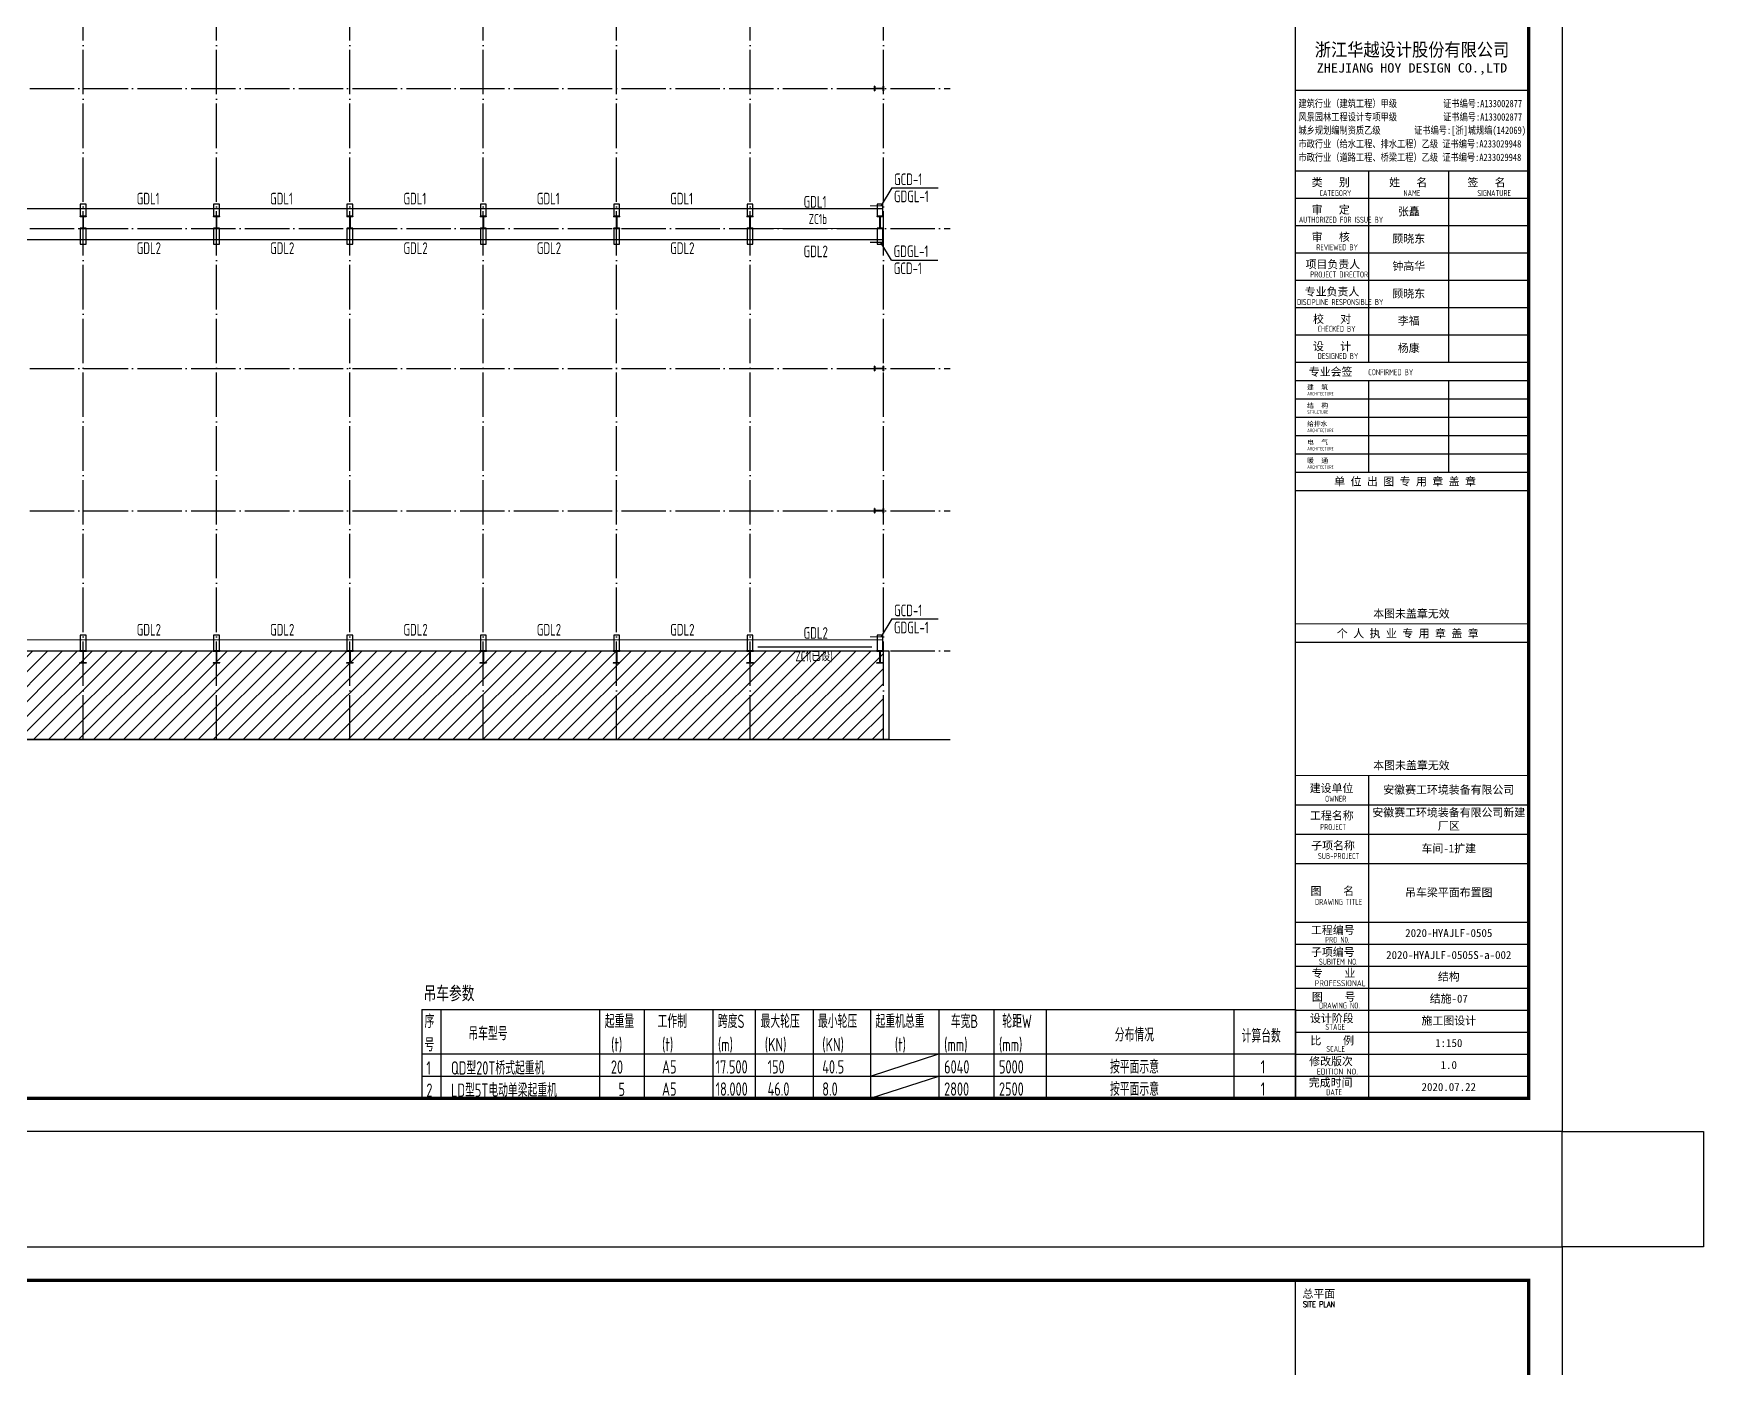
# Model space of a CAD drawing. Extents: x 2303022 to 2899168, y 17226141 to 18257813.
# Drawn here: x 2461078 to 2536210, y 17758917 to 17818998 of the extents above; entities that cross this region are included whole.
import ezdxf
from ezdxf.enums import TextEntityAlignment as Align

# ---------------------------------------------------------------- set-up
doc = ezdxf.new("R2010")
doc.units = 0
doc.header["$LTSCALE"] = 1000
doc.header["$MEASUREMENT"] = 0
doc.linetypes.add('DOTE', pattern=[2.42, 2, -0.2, 0.02, -0.2])
for name, color, linetype in [('220', 7, 'Continuous'), ('3T_WOOD', 21, 'Continuous'), ('DIM_LEAD', 145, 'Continuous'), ('DIM_SYMB', 165, 'Continuous'), ('DOTE', 1, 'DOTE'), ('LVTRY', 6, 'Continuous'), ('PUB_TEXT', 7, 'Continuous'), ('PUB_TITLE', 4, 'Continuous'), ('R-tec-ysd', 1, 'Continuous'), ('SURFACE', 6, 'Continuous'), ('TEXT', 7, 'Continuous'), ('TK', 4, 'Continuous'), ('吊车梁', 6, 'Continuous'), ('次梁箍筋', 1, 'Continuous')]:
    doc.layers.add(name, color=color, linetype=linetype)
doc.layers.add('Pkpm_柱子', color=3, linetype='Continuous', lineweight=35)
doc.styles.add('-宋体', font='', dxfattribs={"width": 0.8})
doc.styles.add('HT', font='simhei.ttf', dxfattribs={"width": 0.7})
doc.styles.add('ROMANS', font='romans', dxfattribs={"width": 0.65, "height": 231.275})
doc.styles.add('TSSD_Dimension', font='Tssdeng.shx', dxfattribs={"width": 0.7, "bigfont": 'hztxt.shx'})
doc.styles.add('TSSD_REIN', font='tssdeng.shx', dxfattribs={"width": 0.7, "bigfont": 'tssdchn.shx'})
doc.styles.add('图签宋体', font='', dxfattribs={"height": 300})
doc.styles.add('图签黑体', font='simhei.ttf', dxfattribs={"height": 550})
doc.styles.add('宋体', font='', dxfattribs={"width": 0.8})
doc.styles.get('-宋体').set_extended_font_data('SimSun')
doc.styles.get('图签宋体').set_extended_font_data('NSimSun')
doc.styles.get('宋体').set_extended_font_data('SimSun')

# ---------------------------------------------------------------- blocks, each defined once
blk = doc.blocks.new('GeYuanFrame_73468082', base_point=(20.09, 4.53))
at = {"layer": 'TK'}
blk.add_lwpolyline([(20.09, 4.53), (20.09, 598.53), (1071.09, 598.53), (1071.09, 4.53)], close=True, dxfattribs=at)
at = {"layer": 'TK', "const_width": 1}
blk.add_lwpolyline([(45.09, 588.53), (1061.09, 588.53), (1061.09, 14.53), (45.09, 14.53)], close=True, dxfattribs=at)
at = {"layer": 'TK', "const_width": 0.4}
blk.add_lwpolyline([(991.09, 588.53), (991.09, 14.53)], dxfattribs=at)
at = {"layer": 'TK', "style": '图签宋体'}
blk.add_text('总平面', height=2.4, dxfattribs=at).set_placement((993.23, 583.28))
at = {"layer": 'TK', "style": 'ROMANS', "width": 0.76}
blk.add_text('SITE PLAN', height=1.697, dxfattribs=at).set_placement((993.35, 580.49))
blk = doc.blocks.new('GeYuanFrame_23548783', base_point=(20.09, 4.53))
at = {"layer": 'PUB_TITLE'}
for points in [[(1013.09, 235.33), (1013.09, 292.73)], [(1037.09, 235.33), (1037.09, 292.73)], [(1013.09, 202.33), (1013.09, 229.83)], [(1037.09, 202.33), (1037.09, 229.83)], [(1013.09, 14.53), (1013.09, 111.33)]]:
    blk.add_lwpolyline(points, dxfattribs=at)
at = {"layer": 'TK'}
for p, q in [((991.09, 316.93), (1061.09, 316.93)), ((991.09, 284.53), (1061.09, 284.53)), ((991.09, 276.33), (1061.09, 276.33)), ((991.09, 268.13), (1061.09, 268.13)), ((991.09, 259.93), (1061.09, 259.93)), ((991.09, 251.73), (1061.09, 251.73)), ((991.09, 243.53), (1061.09, 243.53)), ((991.09, 235.33), (1061.09, 235.33)), ((991.09, 235.33), (1061.09, 235.33)), ((991.09, 102.53), (1061.09, 102.53)), ((991.09, 93.73), (1061.09, 93.73)), ((991.09, 84.93), (1013.09, 84.93)), ((991.09, 84.93), (1061.09, 84.93)), ((991.09, 67.37), (1061.09, 67.37)), ((991.09, 67.33), (1061.09, 67.33)), ((991.09, 60.77), (1061.09, 60.77)), ((991.09, 54.17), (1061.09, 54.17)), ((991.09, 47.57), (1061.09, 47.57)), ((991.09, 40.97), (1061.09, 40.97)), ((991.09, 34.37), (1061.09, 34.37)), ((991.09, 27.77), (1061.09, 27.77)), ((991.09, 21.17), (1061.09, 21.17)), ((991.09, 14.53), (1061.09, 14.53))]:
    blk.add_line(p, q, dxfattribs=at)
blk.add_lwpolyline([(20.09, 4.53), (20.09, 598.53), (1071.09, 598.53), (1071.09, 4.53)], close=True, dxfattribs=at)
at = {"layer": 'TK', "const_width": 1}
blk.add_lwpolyline([(45.09, 588.53), (1061.09, 588.53), (1061.09, 14.53), (45.09, 14.53)], close=True, dxfattribs=at)
at = {"layer": 'TK'}
for points, const_width in [([(991.09, 588.53), (991.09, 14.53)], 0.4), ([(991.09, 292.73), (1061.09, 292.73)], 0.35), ([(991.09, 292.73), (1061.09, 292.73)], 0.35), ([(991.09, 235.33), (1061.09, 235.33)], 0.35), ([(991.09, 202.33), (1061.09, 202.33)], 0.35), ([(991.09, 156.83), (1061.09, 156.83)], 0.35), ([(991.09, 111.33), (1061.09, 111.33)], 0.35), ([(991.09, 67.37), (1061.09, 67.37)], 0.35)]:
    blk.add_lwpolyline(points, dxfattribs=dict(at, const_width=const_width))
for points in [[(991.09, 292.73), (1061.09, 292.73)], [(991.09, 235.33), (1061.09, 235.33)], [(991.09, 229.83), (1061.09, 229.83)], [(991.09, 224.33), (1061.09, 224.33)], [(991.09, 218.83), (1061.09, 218.83)], [(991.09, 213.33), (1061.09, 213.33)], [(991.09, 207.83), (1061.09, 207.83)], [(991.09, 202.33), (1061.09, 202.33)], [(991.09, 196.83), (1061.09, 196.83)], [(991.09, 151.33), (1061.09, 151.33)]]:
    blk.add_lwpolyline(points, dxfattribs=at)
for s, height, style, width, p in [('浙江华越设计股份有限公司', 3.96, 'HT', 0.9, (1026.07, 329.16)), ('ZHEJIANG HOY DESIGN CO.,LTD', 2.8, '图签黑体', 1.11, (1026.06, 323.29))]:
    blk.add_text(s, height=height, dxfattribs=dict(at, style=style, width=width)).set_placement(p, align=Align.MIDDLE)
for s, height, style, width, p in [('建筑行业（建筑工程）甲级           证书编号:A133002877', 2.2, '-宋体', 0.8, (992, 311.83)), ('风景园林工程设计专项甲级           证书编号:A133002877', 2.2, '-宋体', 0.8, (992, 307.81)), ('城乡规划编制资质乙级        证书编号:[浙]城规编(142069)', 2.2, '-宋体', 0.8, (992, 303.82)), ('市政行业（给水工程、排水工程）乙级 证书编号:A233029948', 2.2, '-宋体', 0.8, (992, 299.74)), ('市政行业（道路工程、桥梁工程）乙级 证书编号:A233029948', 2.2, '-宋体', 0.8, (992, 295.69)), ('CATEGORY', 1.8, 'TSSD_REIN', 0.7, (998.32, 285.17)), ('NAME', 1.8, 'TSSD_REIN', 0.7, (1023.51, 285.17)), ('SIGNATURE', 1.8, 'TSSD_REIN', 0.7, (1045.66, 285.17)), ('AUTHORIZED FOR ISSUE BY', 1.8, 'TSSD_REIN', 0.7, (992.12, 277.17)), ('REVIEWED BY', 1.8, 'TSSD_REIN', 0.7, (997.36, 268.91)), ('PROJECT DIRECTOR', 1.8, 'TSSD_REIN', 0.7, (995.55, 260.74)), ('DISCIPLINE RESPONSIBLE BY', 1.8, 'TSSD_REIN', 0.7, (991.57, 252.48)), ('CHECKED BY', 1.8, 'TSSD_REIN', 0.7, (997.75, 244.44)), ('DESIGNED BY', 1.8, 'TSSD_REIN', 0.7, (997.76, 236.27)), ('CONFIRMED BY', 1.8, 'TSSD_REIN', 0.7, (1012.94, 231.42)), ('ARCHITECTURE', 1.08, 'TSSD_REIN', 0.7, (994.65, 225.34)), ('STRUCTURE', 1.08, 'TSSD_REIN', 0.7, (994.65, 219.84)), ('ARCHITECTURE', 1.08, 'TSSD_REIN', 0.7, (994.65, 214.34)), ('ARCHITECTURE', 1.08, 'TSSD_REIN', 0.7, (994.65, 208.84)), ('ARCHITECTURE', 1.08, 'TSSD_REIN', 0.7, (994.65, 203.34)), ('OWNER', 1.8, 'TSSD_REIN', 0.7, (999.98, 103.48)), ('PROJECT', 1.8, 'TSSD_REIN', 0.7, (998.52, 95.02)), ('SUB-PROJECT', 1.8, 'TSSD_REIN', 0.7, (997.86, 86.3)), ('DRAWING TITLE', 1.8, 'TSSD_REIN', 0.7, (996.97, 72.53)), ('PRO N0.', 1.8, 'TSSD_REIN', 0.7, (1000.01, 61.15)), ('SUBITEM NO.', 1.8, 'TSSD_REIN', 0.7, (998.15, 54.58)), ('PROFESSIONAL', 1.8, 'TSSD_REIN', 0.8, (996.88, 48.15)), ('DRAWING NO.', 1.8, 'TSSD_REIN', 0.7, (998.19, 41.45)), ('STAGE', 1.8, 'TSSD_REIN', 0.7, (1000.09, 35.03)), ('SCALE', 1.8, 'TSSD_REIN', 0.7, (1000.38, 28.42)), ('EDITION NO.', 1.8, 'TSSD_REIN', 0.8, (997.53, 21.64)), ('DATE', 1.8, 'TSSD_REIN', 0.7, (1000.33, 15.45))]:
    blk.add_text(s, height=height, dxfattribs=dict(at, style=style, width=width)).set_placement(p)
at = {"layer": 'TK', "style": '图签宋体'}
for s, height, p in [('类   别', 2.4, (995.97, 288.09)), ('姓   名', 2.4, (1019.2, 288.09)), ('签   名', 2.4, (1042.68, 288.09)), ('审   定', 2.4, (995.97, 279.89)), ('审   核', 2.4, (995.97, 271.69)), ('项目负责人', 2.4, (994.13, 263.49)), ('专业负责人', 2.4, (993.89, 255.29)), ('校   对', 2.4, (996.38, 247.09)), ('设   计', 2.4, (996.36, 238.89)), ('专业会签', 2.4, (995.12, 231.24)), ('建  筑', 1.44, (994.61, 227.11)), ('结  构', 1.44, (994.61, 221.61)), ('给排水', 1.44, (994.61, 216.11)), ('电  气', 1.44, (994.61, 210.61)), ('暖  通', 1.44, (994.61, 205.11)), ('单 位 出 图 专 用 章 盖 章', 2.4, (1002.72, 198.35)), ('本图未盖章无效', 2.4, (1014.43, 158.7)), ('个 人 执 业 专 用 章 盖 章', 2.4, (1003.52, 152.77)), ('本图未盖章无效', 2.4, (1014.43, 113.2)), ('建设单位', 2.4, (995.39, 106.33)), ('工程名称', 2.4, (995.47, 98.12)), ('子项名称', 2.4, (995.85, 89.14)), ('图    名', 2.4, (995.63, 75.5)), ('工程编号', 2.4, (995.77, 63.77)), ('子项编号', 2.4, (995.77, 57.19)), ('专    业', 2.4, (996.01, 50.88)), ('图    号', 2.4, (996.02, 43.77)), ('设计阶段', 2.4, (995.45, 37.32)), ('比    例', 2.4, (995.59, 30.63)), ('修改版次', 2.4, (995.24, 24.41)), ('完成时间', 2.4, (995.11, 18.02))]:
    blk.add_text(s, height=height, dxfattribs=at).set_placement(p)
at = {"layer": 'TK', "char_height": 2.4, "attachment_point": 5, "style": '图签宋体'}
for s, insert, width in [('张矗', (1025.09, 280.4), 24), ('顾晓东', (1025.09, 272.23), 24), ('钟高华', (1025.09, 264.03), 24), ('顾晓东', (1025.09, 255.76), 24), ('李福', (1025.09, 247.63), 24), ('杨康', (1025.09, 239.43), 24), ('安徽赛工环境装备有限公司', (1037.09, 106.93), 48), ('安徽赛工环境装备有限公司新建厂区', (1037.09, 98.13), 48), ('车间-1扩建', (1037.09, 89.33), 48), ('吊车梁平面布置图', (1037.09, 76.13), 48), ('2020-HYAJLF-0505', (1037.09, 64.07), 48), ('2020-HYAJLF-0505S-a-002', (1037.09, 57.47), 48), ('结构', (1037.09, 50.87), 48), ('结施-07', (1037.09, 44.27), 48), ('施工图设计', (1037.09, 37.67), 48), ('1:150', (1037.09, 31.07), 48), ('1.0', (1037.09, 24.47), 48), ('2020.07.22', (1037.09, 17.88), 48)]:
    blk.add_mtext(s, dxfattribs=dict(at, insert=insert, width=width))
blk = doc.blocks.new('3Q42321321321')
at = {"layer": '220', "style": 'TSSD_REIN', "width": 0.7}
for p in [(2465724, 17846618), (2471724, 17846618), (2477724, 17846618), (2483724, 17846618), (2489724, 17846618), (2495724, 17846473)]:
    blk.add_text('GDL1', height=525, dxfattribs=at).set_placement(p)
blk = doc.blocks.new('Q321Q3213321SE')
at = {"layer": '220', "style": 'TSSD_REIN', "width": 0.7}
for p in [(2465724, 17791901), (2471724, 17791901), (2477724, 17791901), (2483724, 17791901), (2489724, 17791901), (2495724, 17791756)]:
    blk.add_text('GDL2', height=525, dxfattribs=at).set_placement(p)
blk = doc.blocks.new('2Q321321321')
at = {"layer": 'Pkpm_柱子'}
for points in [[(2498915, 17816618), (2498927, 17816618), (2498927, 17816523), (2499303, 17816523), (2499303, 17816618), (2499315, 17816618), (2499315, 17816418), (2499303, 17816418), (2499303, 17816513), (2498927, 17816513), (2498927, 17816418), (2498915, 17816418)], [(2463445, 17810218), (2463445, 17810230), (2463320, 17810230), (2463320, 17810756), (2463445, 17810756), (2463445, 17810768), (2463185, 17810768), (2463185, 17810756), (2463310, 17810756), (2463310, 17810230), (2463185, 17810230), (2463185, 17810218)], [(2469445, 17810218), (2469445, 17810230), (2469320, 17810230), (2469320, 17810756), (2469445, 17810756), (2469445, 17810768), (2469185, 17810768), (2469185, 17810756), (2469310, 17810756), (2469310, 17810230), (2469185, 17810230), (2469185, 17810218)], [(2475445, 17810218), (2475445, 17810230), (2475320, 17810230), (2475320, 17810756), (2475445, 17810756), (2475445, 17810768), (2475185, 17810768), (2475185, 17810756), (2475310, 17810756), (2475310, 17810230), (2475185, 17810230), (2475185, 17810218)], [(2481445, 17810218), (2481445, 17810230), (2481320, 17810230), (2481320, 17810756), (2481445, 17810756), (2481445, 17810768), (2481185, 17810768), (2481185, 17810756), (2481310, 17810756), (2481310, 17810230), (2481185, 17810230), (2481185, 17810218)], [(2487445, 17810218), (2487445, 17810230), (2487320, 17810230), (2487320, 17810756), (2487445, 17810756), (2487445, 17810768), (2487185, 17810768), (2487185, 17810756), (2487310, 17810756), (2487310, 17810230), (2487185, 17810230), (2487185, 17810218)], [(2493445, 17810218), (2493445, 17810230), (2493320, 17810230), (2493320, 17810756), (2493445, 17810756), (2493445, 17810768), (2493185, 17810768), (2493185, 17810756), (2493310, 17810756), (2493310, 17810230), (2493185, 17810230), (2493185, 17810218)], [(2499295, 17810218), (2499295, 17810230), (2499170, 17810230), (2499170, 17810756), (2499295, 17810756), (2499295, 17810768), (2499035, 17810768), (2499035, 17810756), (2499160, 17810756), (2499160, 17810230), (2499035, 17810230), (2499035, 17810218)], [(2498915, 17804018), (2498927, 17804018), (2498927, 17803923), (2499303, 17803923), (2499303, 17804018), (2499315, 17804018), (2499315, 17803818), (2499303, 17803818), (2499303, 17803913), (2498927, 17803913), (2498927, 17803818), (2498915, 17803818)], [(2498915, 17797618), (2498927, 17797618), (2498927, 17797523), (2499303, 17797523), (2499303, 17797618), (2499315, 17797618), (2499315, 17797418), (2499303, 17797418), (2499303, 17797513), (2498927, 17797513), (2498927, 17797418), (2498915, 17797418)], [(2463465, 17790668), (2463465, 17790680), (2463320, 17790680), (2463320, 17791206), (2463465, 17791206), (2463465, 17791218), (2463165, 17791218), (2463165, 17791206), (2463310, 17791206), (2463310, 17790680), (2463165, 17790680), (2463165, 17790668)], [(2469465, 17790668), (2469465, 17790680), (2469320, 17790680), (2469320, 17791206), (2469465, 17791206), (2469465, 17791218), (2469165, 17791218), (2469165, 17791206), (2469310, 17791206), (2469310, 17790680), (2469165, 17790680), (2469165, 17790668)], [(2475465, 17790668), (2475465, 17790680), (2475320, 17790680), (2475320, 17791206), (2475465, 17791206), (2475465, 17791218), (2475165, 17791218), (2475165, 17791206), (2475310, 17791206), (2475310, 17790680), (2475165, 17790680), (2475165, 17790668)], [(2481465, 17790668), (2481465, 17790680), (2481320, 17790680), (2481320, 17791206), (2481465, 17791206), (2481465, 17791218), (2481165, 17791218), (2481165, 17791206), (2481310, 17791206), (2481310, 17790680), (2481165, 17790680), (2481165, 17790668)], [(2487465, 17790668), (2487465, 17790680), (2487320, 17790680), (2487320, 17791206), (2487465, 17791206), (2487465, 17791218), (2487165, 17791218), (2487165, 17791206), (2487310, 17791206), (2487310, 17790680), (2487165, 17790680), (2487165, 17790668)], [(2493465, 17790668), (2493465, 17790680), (2493320, 17790680), (2493320, 17791206), (2493465, 17791206), (2493465, 17791218), (2493165, 17791218), (2493165, 17791206), (2493310, 17791206), (2493310, 17790680), (2493165, 17790680), (2493165, 17790668)], [(2499315, 17790668), (2499315, 17790680), (2499170, 17790680), (2499170, 17791206), (2499315, 17791206), (2499315, 17791218), (2499015, 17791218), (2499015, 17791206), (2499160, 17791206), (2499160, 17790680), (2499015, 17790680), (2499015, 17790668)]]:
    blk.add_hatch(color=256, dxfattribs=at).paths.add_polyline_path(points)
for points in [[(2498915, 17816618), (2498927, 17816618), (2498927, 17816523), (2499303, 17816523), (2499303, 17816618), (2499315, 17816618), (2499315, 17816418), (2499303, 17816418), (2499303, 17816513), (2498927, 17816513), (2498927, 17816418), (2498915, 17816418)], [(2463445, 17810218), (2463445, 17810230), (2463320, 17810230), (2463320, 17810756), (2463445, 17810756), (2463445, 17810768), (2463185, 17810768), (2463185, 17810756), (2463310, 17810756), (2463310, 17810230), (2463185, 17810230), (2463185, 17810218)], [(2469445, 17810218), (2469445, 17810230), (2469320, 17810230), (2469320, 17810756), (2469445, 17810756), (2469445, 17810768), (2469185, 17810768), (2469185, 17810756), (2469310, 17810756), (2469310, 17810230), (2469185, 17810230), (2469185, 17810218)], [(2475445, 17810218), (2475445, 17810230), (2475320, 17810230), (2475320, 17810756), (2475445, 17810756), (2475445, 17810768), (2475185, 17810768), (2475185, 17810756), (2475310, 17810756), (2475310, 17810230), (2475185, 17810230), (2475185, 17810218)], [(2481445, 17810218), (2481445, 17810230), (2481320, 17810230), (2481320, 17810756), (2481445, 17810756), (2481445, 17810768), (2481185, 17810768), (2481185, 17810756), (2481310, 17810756), (2481310, 17810230), (2481185, 17810230), (2481185, 17810218)], [(2487445, 17810218), (2487445, 17810230), (2487320, 17810230), (2487320, 17810756), (2487445, 17810756), (2487445, 17810768), (2487185, 17810768), (2487185, 17810756), (2487310, 17810756), (2487310, 17810230), (2487185, 17810230), (2487185, 17810218)], [(2493445, 17810218), (2493445, 17810230), (2493320, 17810230), (2493320, 17810756), (2493445, 17810756), (2493445, 17810768), (2493185, 17810768), (2493185, 17810756), (2493310, 17810756), (2493310, 17810230), (2493185, 17810230), (2493185, 17810218)], [(2499295, 17810218), (2499295, 17810230), (2499170, 17810230), (2499170, 17810756), (2499295, 17810756), (2499295, 17810768), (2499035, 17810768), (2499035, 17810756), (2499160, 17810756), (2499160, 17810230), (2499035, 17810230), (2499035, 17810218)], [(2498915, 17804018), (2498927, 17804018), (2498927, 17803923), (2499303, 17803923), (2499303, 17804018), (2499315, 17804018), (2499315, 17803818), (2499303, 17803818), (2499303, 17803913), (2498927, 17803913), (2498927, 17803818), (2498915, 17803818)], [(2498915, 17797618), (2498927, 17797618), (2498927, 17797523), (2499303, 17797523), (2499303, 17797618), (2499315, 17797618), (2499315, 17797418), (2499303, 17797418), (2499303, 17797513), (2498927, 17797513), (2498927, 17797418), (2498915, 17797418)], [(2463465, 17790668), (2463465, 17790680), (2463320, 17790680), (2463320, 17791206), (2463465, 17791206), (2463465, 17791218), (2463165, 17791218), (2463165, 17791206), (2463310, 17791206), (2463310, 17790680), (2463165, 17790680), (2463165, 17790668)], [(2469465, 17790668), (2469465, 17790680), (2469320, 17790680), (2469320, 17791206), (2469465, 17791206), (2469465, 17791218), (2469165, 17791218), (2469165, 17791206), (2469310, 17791206), (2469310, 17790680), (2469165, 17790680), (2469165, 17790668)], [(2475465, 17790668), (2475465, 17790680), (2475320, 17790680), (2475320, 17791206), (2475465, 17791206), (2475465, 17791218), (2475165, 17791218), (2475165, 17791206), (2475310, 17791206), (2475310, 17790680), (2475165, 17790680), (2475165, 17790668)], [(2481465, 17790668), (2481465, 17790680), (2481320, 17790680), (2481320, 17791206), (2481465, 17791206), (2481465, 17791218), (2481165, 17791218), (2481165, 17791206), (2481310, 17791206), (2481310, 17790680), (2481165, 17790680), (2481165, 17790668)], [(2487465, 17790668), (2487465, 17790680), (2487320, 17790680), (2487320, 17791206), (2487465, 17791206), (2487465, 17791218), (2487165, 17791218), (2487165, 17791206), (2487310, 17791206), (2487310, 17790680), (2487165, 17790680), (2487165, 17790668)], [(2493465, 17790668), (2493465, 17790680), (2493320, 17790680), (2493320, 17791206), (2493465, 17791206), (2493465, 17791218), (2493165, 17791218), (2493165, 17791206), (2493310, 17791206), (2493310, 17790680), (2493165, 17790680), (2493165, 17790668)], [(2499315, 17790668), (2499315, 17790680), (2499170, 17790680), (2499170, 17791206), (2499315, 17791206), (2499315, 17791218), (2499015, 17791218), (2499015, 17791206), (2499160, 17791206), (2499160, 17790680), (2499015, 17790680), (2499015, 17790668)]]:
    blk.add_lwpolyline(points, close=True, dxfattribs=at)

msp = doc.modelspace()

# ---------------------------------------------------------------- hatches: boundary and pattern name
h = msp.add_hatch()
h.set_pattern_fill('ANSI31', color=250, scale=300, style=0)
h.set_pattern_definition([(45, (310522.7, -1095584.93), (-336.759605, 336.759605), [])])
h.paths.add_polyline_path([(2499314.6, 17791218.3), (2391314.6, 17791218.3), (2391314.6, 17787218.3), (2445201.1, 17787218.3), (2445277.6, 17787428.3), (2445351.6, 17787008.3), (2445426.1, 17787218.3), (2499314.6, 17787218.3)])
h.paths.add_polyline_path([(2444107.4, 17788796.3), (2444863.5, 17788796.3), (2444863.5, 17790043.7), (2444107.4, 17790043.7)], flags=24)
h.paths.add_polyline_path([(2442734.1, 17788772.5), (2444535.6, 17788772.5), (2444535.6, 17790094), (2442734.1, 17790094)], flags=24)
h.paths.add_polyline_path([(2441725.7, 17788796.3), (2443162.2, 17788796.3), (2443162.2, 17790043.7), (2441725.7, 17790043.7)], flags=24)
h.paths.add_polyline_path([(2440347.6, 17788756.4), (2442158.6, 17788756.4), (2442158.6, 17790106.4), (2440347.6, 17790106.4)], flags=24)

# ---------------------------------------------------------------- linework, layer by layer
for p, q in [((2478550.5, 17775080), (2517847.2, 17775080)), ((2478550.5, 17775080), (2478550.5, 17771082)), ((2479407.8, 17775080), (2479407.8, 17771082)), ((2486550, 17775080), (2486550, 17771082)), ((2488554.6, 17775080), (2488554.6, 17771082)), ((2491636.7, 17775080), (2491636.7, 17771082)), ((2493545.3, 17775080), (2493545.3, 17771082)), ((2496151.2, 17775080), (2496151.2, 17771082)), ((2498736.3, 17775080), (2498736.3, 17771082)), ((2501810.8, 17775080), (2501810.8, 17771082)), ((2504278.5, 17775080), (2504278.5, 17771082)), ((2506637, 17775080), (2506637, 17771082)), ((2515071.9, 17775080), (2515071.9, 17771082)), ((2517847.2, 17775080), (2517847.2, 17771082)), ((2478550.5, 17773081), (2517847.2, 17773081)), ((2498736.3, 17772081.5), (2501810.8, 17773081)), ((2478550.5, 17772081.5), (2517847.2, 17772081.5)), ((2478550.5, 17772081.5), (2517847.2, 17772081.5)), ((2478550.5, 17772081.5), (2517847.2, 17772081.5)), ((2478550.5, 17772081.5), (2517847.2, 17772081.5)), ((2498736.3, 17771082), (2501810.8, 17772081.5)), ((2478550.5, 17771082), (2517847.2, 17771082)), ((2478550.5, 17771082), (2517847.2, 17771082)), ((2478550.5, 17771082), (2517847.2, 17771082))]:
    msp.add_line(p, q)
at = {"layer": 'DIM_LEAD', "color": 3, "const_width": 50}
for points in [[(2498749.2, 17810218.3), (2493605.4, 17810218.3)], [(2498800.7, 17791387.4), (2493656.9, 17791387.4)]]:
    msp.add_lwpolyline(points, dxfattribs=at)
at = {"layer": 'DIM_SYMB', "color": 150}
msp.add_lwpolyline([(2391314.6, 17791212.3), (2499554.6, 17791212.3), (2499554.6, 17787218.3), (2391314.6, 17787218.3)], close=True, dxfattribs=at)
msp.add_lwpolyline([(2388314.6, 17787218.3), (2445201.1, 17787218.3), (2445277.6, 17787428.3), (2445351.6, 17787008.3), (2445426.1, 17787218.3), (2502314.6, 17787218.3)], dxfattribs=at)
at = {"layer": 'DOTE'}
for p, q in [((2463314.6, 17787218.3), (2463314.6, 17851218.3)), ((2469314.6, 17787218.3), (2469314.6, 17851218.3)), ((2475314.6, 17787218.3), (2475314.6, 17851218.3)), ((2481314.6, 17787218.3), (2481314.6, 17851218.3)), ((2487314.6, 17787218.3), (2487314.6, 17851218.3)), ((2493314.6, 17787218.3), (2493314.6, 17851218.3)), ((2499314.6, 17787218.3), (2499314.6, 17851218.3)), ((2388314.6, 17816518.3), (2502314.6, 17816518.3)), ((2388314.6, 17810218.3), (2502314.6, 17810218.3)), ((2388314.6, 17803918.3), (2502314.6, 17803918.3)), ((2388314.6, 17797518.3), (2502314.6, 17797518.3)), ((2388314.6, 17791218.3), (2502314.6, 17791218.3))]:
    msp.add_line(p, q, dxfattribs=at)
at = {"layer": 'LVTRY'}
for points in [[(2463444.6, 17811318.3), (2463184.6, 17811318.3), (2463184.6, 17810768.3), (2463444.6, 17810768.3)], [(2469444.6, 17811318.3), (2469184.6, 17811318.3), (2469184.6, 17810768.3), (2469444.6, 17810768.3)], [(2475444.6, 17811318.3), (2475184.6, 17811318.3), (2475184.6, 17810768.3), (2475444.6, 17810768.3)], [(2481444.6, 17811318.3), (2481184.6, 17811318.3), (2481184.6, 17810768.3), (2481444.6, 17810768.3)], [(2487444.6, 17811318.3), (2487184.6, 17811318.3), (2487184.6, 17810768.3), (2487444.6, 17810768.3)], [(2493444.6, 17811318.3), (2493184.6, 17811318.3), (2493184.6, 17810768.3), (2493444.6, 17810768.3)], [(2499294.6, 17811318.3), (2499034.6, 17811318.3), (2499034.6, 17810768.3), (2499294.6, 17810768.3)], [(2463444.6, 17810218.3), (2463184.6, 17810218.3), (2463184.6, 17809518.3), (2463444.6, 17809518.3)], [(2469444.6, 17810218.3), (2469184.6, 17810218.3), (2469184.6, 17809518.3), (2469444.6, 17809518.3)], [(2475444.6, 17810218.3), (2475184.6, 17810218.3), (2475184.6, 17809518.3), (2475444.6, 17809518.3)], [(2481444.6, 17810218.3), (2481184.6, 17810218.3), (2481184.6, 17809518.3), (2481444.6, 17809518.3)], [(2487444.6, 17810218.3), (2487184.6, 17810218.3), (2487184.6, 17809518.3), (2487444.6, 17809518.3)], [(2493444.6, 17810218.3), (2493184.6, 17810218.3), (2493184.6, 17809518.3), (2493444.6, 17809518.3)], [(2499294.6, 17810218.3), (2499034.6, 17810218.3), (2499034.6, 17809518.3), (2499294.6, 17809518.3)], [(2463444.6, 17791918.3), (2463184.6, 17791918.3), (2463184.6, 17791218.3), (2463444.6, 17791218.3)], [(2469444.6, 17791918.3), (2469184.6, 17791918.3), (2469184.6, 17791218.3), (2469444.6, 17791218.3)], [(2475444.6, 17791918.3), (2475184.6, 17791918.3), (2475184.6, 17791218.3), (2475444.6, 17791218.3)], [(2481444.6, 17791918.3), (2481184.6, 17791918.3), (2481184.6, 17791218.3), (2481444.6, 17791218.3)], [(2487444.6, 17791918.3), (2487184.6, 17791918.3), (2487184.6, 17791218.3), (2487444.6, 17791218.3)], [(2493444.6, 17791918.3), (2493184.6, 17791918.3), (2493184.6, 17791218.3), (2493444.6, 17791218.3)], [(2499294.6, 17791918.3), (2499034.6, 17791918.3), (2499034.6, 17791218.3), (2499294.6, 17791218.3)]]:
    msp.add_lwpolyline(points, close=True, dxfattribs=at)
at = {"layer": 'R-tec-ysd'}
msp.add_lwpolyline([(2529847.2, 17769582), (2536209.8, 17769582), (2536209.8, 17764393.1), (2529847.2, 17764393.1)], close=True, dxfattribs=at)
at = {"layer": 'SURFACE'}
for p, q in [((2499688.4, 17812047.1), (2501772.6, 17812047.1)), ((2499673.4, 17808791.3), (2501757.6, 17808791.3)), ((2499688.4, 17792647.1), (2501772.6, 17792647.1))]:
    msp.add_line(p, q, dxfattribs=at)
for points in [[(2499688.4, 17812047.1), (2499208.8, 17811256.8)], [(2499673.4, 17808791.3), (2499193.8, 17809581.6)], [(2499688.4, 17792647.1), (2499208.8, 17791856.8)]]:
    msp.add_lwpolyline(points, dxfattribs=at)
at = {"layer": '吊车梁', "ltscale": 0.5}
msp.add_line((2478550.5, 17775080), (2478550.5, 17775080), dxfattribs=at)
at = {"layer": '次梁箍筋', "color": 6, "linetype": 'DOTE', "const_width": 50}
for points in [[(2499314.6, 17811112.5), (2391334.6, 17811112.5)], [(2498713, 17811240.2), (2499294.6, 17811240.2)], [(2499314.6, 17809718.3), (2391334.6, 17809718.3)], [(2498713, 17809598.3), (2499294.6, 17809598.3)], [(2499314.6, 17791712.5), (2391334.6, 17791712.5)], [(2498713, 17791840.2), (2499294.6, 17791840.2)]]:
    msp.add_lwpolyline(points, dxfattribs=at)

# ---------------------------------------------------------------- block references
at = {"layer": '3T_WOOD', "xscale": 150, "yscale": 150, "zscale": 150}
for name, p in [('GeYuanFrame_23548783', (2372197.2, 17769582)), ('GeYuanFrame_73468082', (2372197.2, 17675293.1))]:
    msp.add_blockref(name, p, dxfattribs=at)
at = {"layer": 'LVTRY'}
for name, p in [('2Q321321321', (0, 0)), ('3Q42321321321', (0, -35316.6)), ('Q321Q3213321SE', (0, 17170.6)), ('Q321Q3213321SE', (0, 0))]:
    msp.add_blockref(name, p, dxfattribs=at)

# ---------------------------------------------------------------- texts
at = {"layer": '220', "style": 'TSSD_REIN', "width": 0.7}
for s, p in [('GCD-1', (2499791.1, 17812170)), ('GDGL-1', (2499788.2, 17811401.4)), ('GDGL-1', (2499773.2, 17808932.2)), ('GCD-1', (2499776.1, 17808163.7)), ('GCD-1', (2499791.1, 17792770)), ('GDGL-1', (2499788.2, 17792001.4))]:
    msp.add_text(s, height=525, dxfattribs=at).set_placement(p)
at = {"layer": 'PUB_TEXT', "style": 'TSSD_Dimension', "width": 0.7}
for s, p in [('ZC1b', (2495955.6, 17810421.1)), ('ZC1(已设)', (2495359.1, 17790743.3))]:
    msp.add_text(s, height=450, dxfattribs=at).set_placement(p)
at = {"layer": 'TEXT', "style": '宋体', "width": 0.7}
msp.add_text('吊车参数', height=600, dxfattribs=at).set_placement((2478628.2, 17775327.3), align=Align.BOTTOM_LEFT)
at = {"layer": 'TEXT', "style": 'TSSD_REIN', "width": 0.7}
for s, p in [('序', (2478672.4, 17774243.6)), ('起重量', (2486780.9, 17774243.6)), ('工作制', (2489155.5, 17774243.6)), ('跨度S', (2491867.7, 17774243.6)), ('最大轮压', (2493787.9, 17774243.6)), ('最小轮压', (2496373, 17774243.6)), ('起重机总重', (2498958.1, 17774243.6)), ('车宽B', (2502349.5, 17774243.6)), ('轮距W', (2504664.2, 17774243.6)), ('吊车型号', (2480645, 17773693.2)), ('分布情况', (2509723, 17773635.1)), ('计算台数', (2515425.2, 17773585.1)), ('号', (2478672.4, 17773194.2)), ('(t)', (2487065, 17773194.2)), ('(t)', (2489356.4, 17773194.2)), ('(m)', (2491871.8, 17773194.2)), ('(KN)', (2493978.3, 17773194.2)), ('(KN)', (2496563.4, 17773194.2)), ('(t)', (2499827.1, 17773194.2)), ('(mm)', (2502045.3, 17773194.2)), ('(mm)', (2504513.1, 17773194.2)), ('1', (2478756.7, 17772144.7)), ('QD型20T桥式起重机', (2479861.4, 17772144.7)), ('20', (2487056.2, 17772185.3)), ('A5', (2489356.4, 17772194.7)), ('17.500', (2491767.7, 17772194.7)), ('150', (2494104.7, 17772194.7)), ('40.5', (2496563.4, 17772194.7)), ('6040', (2502045.3, 17772194.7)), ('5000', (2504513.1, 17772194.7)), ('按平面示意', (2509505.1, 17772194.7)), ('1', (2516286, 17772194.7)), ('2', (2478756.7, 17771145.2)), ('LD型5T电动单梁起重机', (2479861.4, 17771145.2)), ('5', (2487399, 17771185.8)), ('A5', (2489356.4, 17771195.2)), ('18.000', (2491767.7, 17771195.2)), ('46.0', (2494104.7, 17771195.2)), ('8.0', (2496563.4, 17771195.2)), ('2800', (2502045.3, 17771195.2)), ('2500', (2504513.1, 17771195.2)), ('按平面示意', (2509505.1, 17771195.2)), ('1', (2516286, 17771195.2))]:
    msp.add_text(s, height=600, dxfattribs=at).set_placement(p)

doc.saveas('drawing.dxf')
